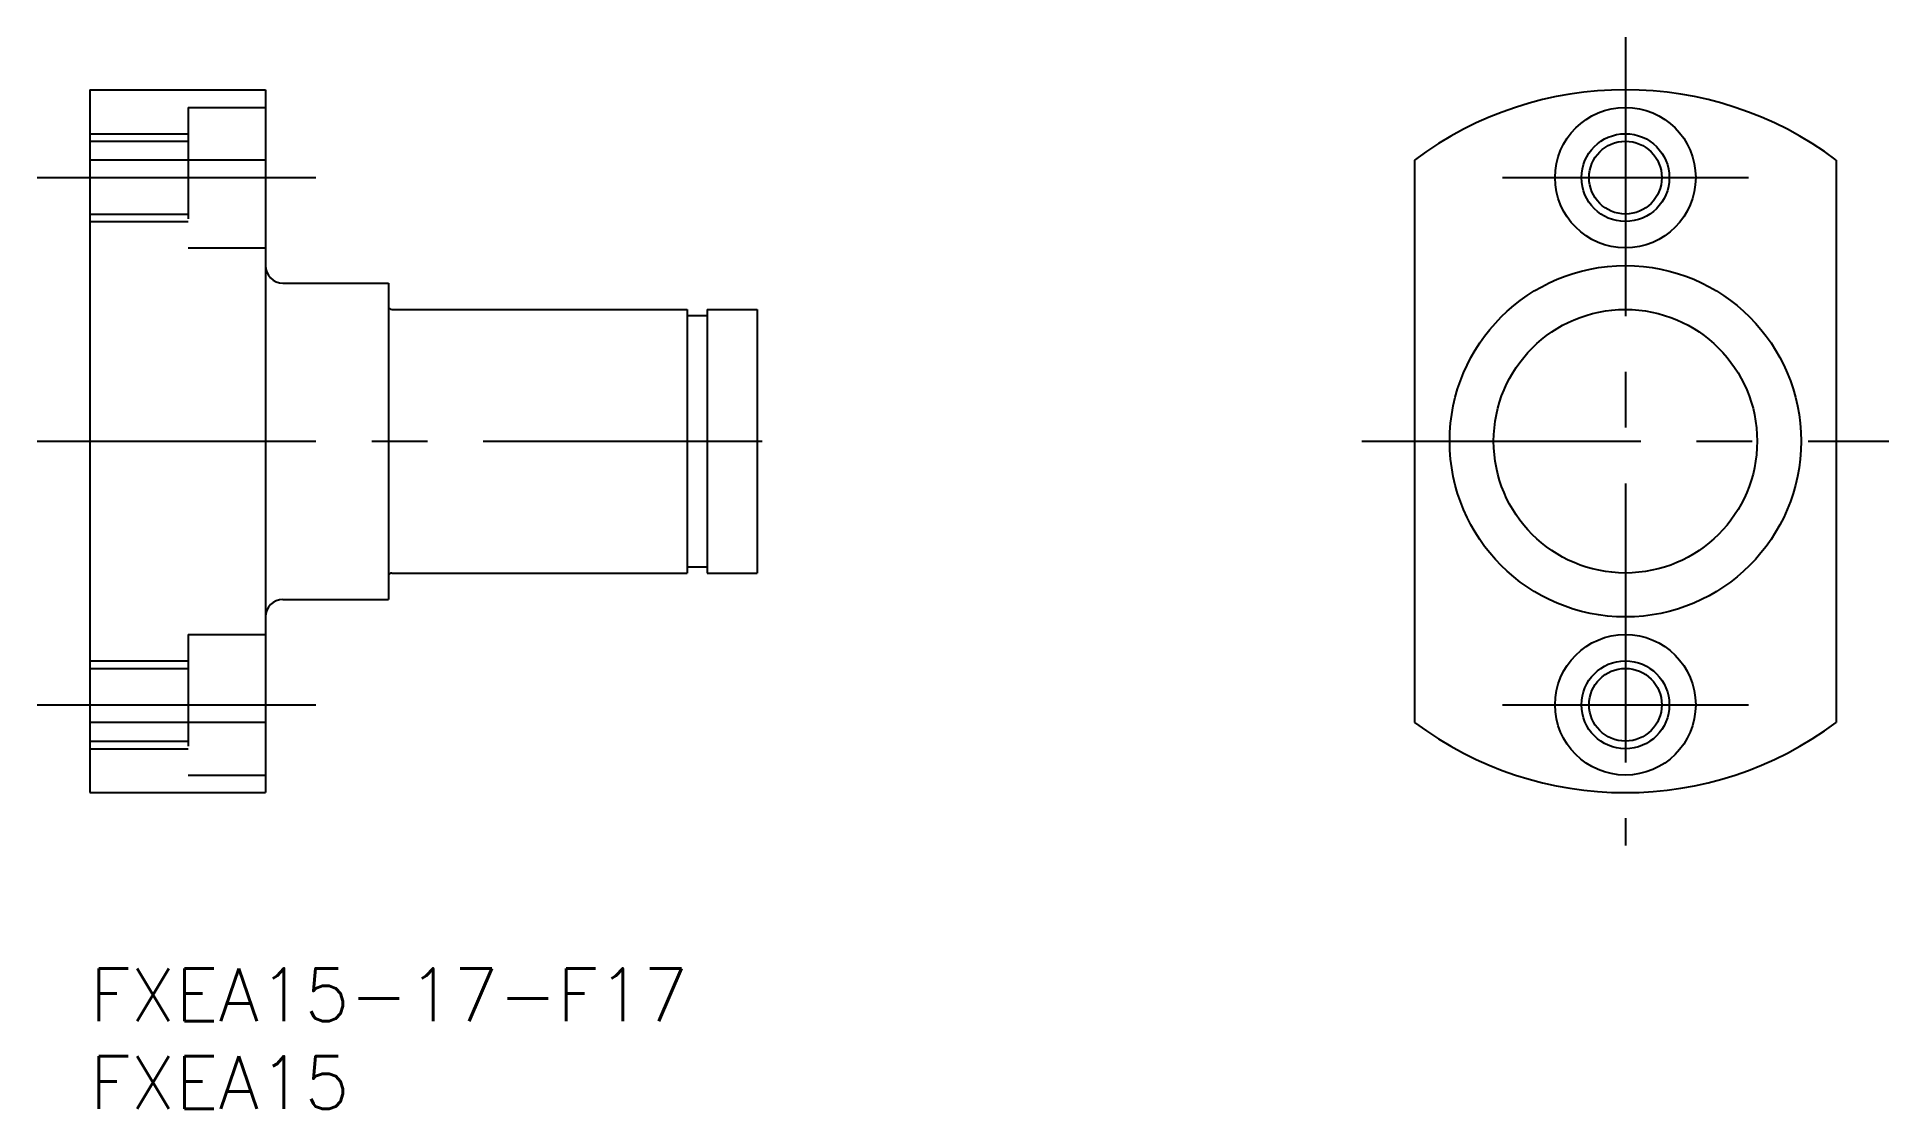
# Model space of a CAD drawing. Extents: x -3 to 102, y -8 to 53.
import ezdxf

# ---------------------------------------------------------------- set-up
doc = ezdxf.new("R2010")
doc.units = 0
doc.header["$LTSCALE"] = 0.5
doc.linetypes.add('CENTER', pattern=[50.8, 31.75, -6.35, 6.35, -6.35])
doc.linetypes.add('DASHED', pattern=[19.05, 12.7, -6.35])
for name, color, linetype in [('MSM_CENTER', 1, 'CENTER'), ('MSM_CONTINUOUS', 7, 'CONTINUOUS'), ('MSM_DASHED', 4, 'DASHED'), ('MSM_NARROW', 5, 'CONTINUOUS'), ('MSM_PART_NUMBER', 7, 'CONTINUOUS')]:
    doc.layers.add(name, color=color, linetype=linetype)
doc.styles.get("Standard").update_dxf_attribs({"font": 'txt.shx', "height": 3, "bigfont": 'bigfont.shx'})

# ---------------------------------------------------------------- blocks, each defined once
blk = doc.blocks.new('*U6')
at = {"layer": 'MSM_PART_NUMBER'}
blk.add_text('FXEA15-17-F17', height=3, dxfattribs=at).set_placement((0, -3))
blk = doc.blocks.new('*U7')
at = {"layer": 'MSM_PART_NUMBER'}
blk.add_text('FXEA15', height=3, dxfattribs=at).set_placement((0, -8))

msp = doc.modelspace()

# ---------------------------------------------------------------- linework, layer by layer
at = {"layer": 'MSM_CENTER'}
for p, q in [((87.42, 53), (87.42, 7)), ((-3, 45), (13, 45)), ((80.42, 45), (94.42, 45)), ((-3, 30), (41, 30)), ((72.42, 30), (102.42, 30)), ((-3, 15), (13, 15)), ((80.42, 15), (94.42, 15))]:
    msp.add_line(p, q, dxfattribs=at)
at = {"layer": 'MSM_CONTINUOUS'}
for p, q in [((0, 50), (0, 10)), ((0, 50), (10, 50)), ((10, 50), (10, 10)), ((10, 46), (0, 46)), ((75.42, 46), (75.42, 14)), ((99.42, 46), (99.42, 14)), ((10, 39), (10, 39)), ((11, 39), (17, 39)), ((17, 39), (17, 21)), ((17.2, 37.5), (34, 37.5)), ((34, 37.5), (34, 22.5)), ((34, 37.15), (35.15, 37.15)), ((35.15, 37.5), (35.15, 22.5)), ((35.15, 37.5), (38, 37.5)), ((38, 37.5), (38, 22.5)), ((10, 30), (10, 30)), ((17.2, 22.5), (34, 22.5)), ((34, 22.85), (35.15, 22.85)), ((35.15, 22.5), (38, 22.5)), ((11, 21), (17, 21)), ((10, 14), (0, 14)), ((0, 10), (10, 10))]:
    msp.add_line(p, q, dxfattribs=at)
for centre, radius in [((87.42, 45), 4), ((87.42, 45), 2.07), ((87.42, 30), 10), ((87.42, 30), 7.5), ((87.42, 15), 4), ((87.42, 15), 2.07)]:
    msp.add_circle(centre, radius, dxfattribs=at)
for centre, radius, start, end in [((87.42, 30), 20, 53.1301, 126.8699), ((11, 40), 1, 180, 270), ((17.2, 37.7), 0.2, 180, 270), ((17.2, 22.3), 0.2, 90, 180), ((11, 20), 1, 90, 180), ((87.42, 30), 20, 233.1301, 306.8699)]:
    msp.add_arc(centre, radius, start, end, dxfattribs=at)
at = {"layer": 'MSM_DASHED'}
for p, q in [((5.6, 49), (10, 49)), ((5.6, 49), (5.6, 41)), ((0, 47.5), (5.6, 47.5)), ((0, 47.07), (5.6, 47.07)), ((0, 42.93), (5.6, 42.93)), ((0, 42.5), (5.6, 42.5)), ((5.6, 41), (10, 41)), ((5.6, 19), (5.6, 11)), ((5.6, 19), (10, 19)), ((0, 17.5), (5.6, 17.5)), ((0, 17.07), (5.6, 17.07)), ((0, 12.93), (5.6, 12.93)), ((0, 12.5), (5.6, 12.5)), ((5.6, 11), (10, 11))]:
    msp.add_line(p, q, dxfattribs=at)
at = {"layer": 'MSM_NARROW'}
for centre in [(87.42, 45), (87.42, 15)]:
    msp.add_circle(centre, 2.5, dxfattribs=at)

# ---------------------------------------------------------------- block references
at = {"layer": 'MSM_CONTINUOUS'}
for name in ['*U6', '*U7']:
    msp.add_blockref(name, (0, 0), dxfattribs=at)

doc.saveas('drawing.dxf')
